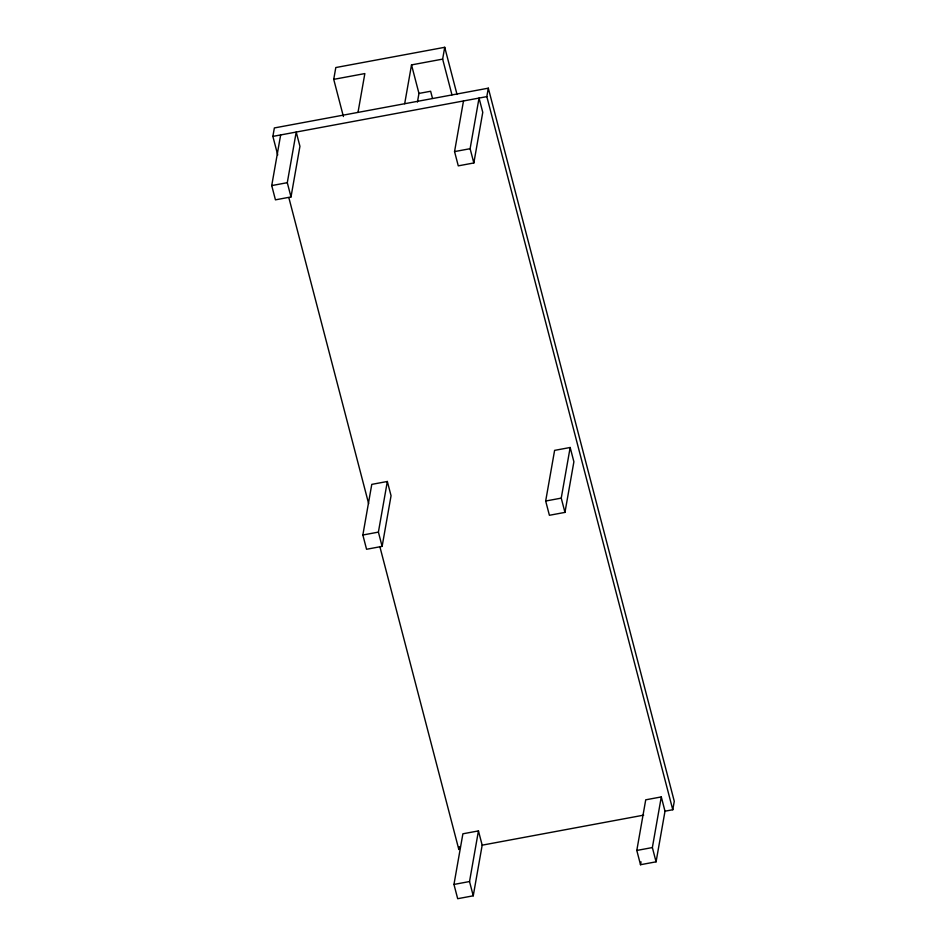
<?xml version="1.0" encoding="UTF-8"?>
<svg xmlns="http://www.w3.org/2000/svg" width="946" height="946" viewBox="0 0 946 946"><rect width="100%" height="100%" fill="white"/><g stroke="black" fill="none" stroke-linecap="round" stroke-linejoin="round"><path stroke-width="1.42" d="M277.722 154.967L272.874 136.39L274.364 127.947L488.313 88.179L674.273 801.297L672.783 809.741L665.003 811.183L656.075 861.818L640.513 864.715L636.8 850.454L645.728 799.819L661.289 796.922L665.003 811.183M291.001 196.945L287.288 182.684L296.216 132.05L299.929 146.311L291.001 196.945L275.44 199.843L271.727 185.582L280.655 134.935M343.41 116.524L333.725 79.358L335.806 67.544L444.726 47.3L457.024 94.458M358.002 112.397L364.849 73.575L333.725 79.358M404.675 103.729L411.522 64.896L442.645 59.113L444.726 47.3M417.446 102.05L418.96 93.429L411.522 64.896M362.85 535.01L371.778 484.376L387.34 481.479L391.053 495.739L382.125 546.374L366.563 549.271L362.85 535.01L378.4 532.113L387.34 481.479M473.84 162.96L470.115 148.699L479.043 98.065L482.767 112.326L473.84 162.96L458.278 165.857L454.553 151.596L463.493 100.95M672.783 809.741L486.823 96.622L488.313 88.179M459.33 846.694L458.834 849.508L379.831 546.54M453.962 884.439L462.89 833.804L478.451 830.907L482.176 845.168L473.248 895.803L457.687 898.7L453.962 884.439L469.523 881.542L478.451 830.907M545.676 501.025L554.604 450.379L570.166 447.493L573.891 461.754L564.963 512.389L549.401 515.286L545.676 501.025L561.238 498.128L570.166 447.493M640.513 864.715L641.021 861.818M656.075 861.818L652.362 847.557L661.289 796.922M418.96 93.429L430.631 91.254L432.499 98.408M272.874 136.39L486.823 96.622M271.727 185.582L287.288 182.684M454.553 151.596L470.115 148.699M482.176 845.168L643.682 815.145M636.8 850.454L652.362 847.557M561.238 498.128L564.963 512.389M442.645 59.113L451.963 94.848M378.4 532.113L382.125 546.374M469.523 881.542L473.248 895.803M288.897 197.832L368.644 503.662"/></g></svg>
